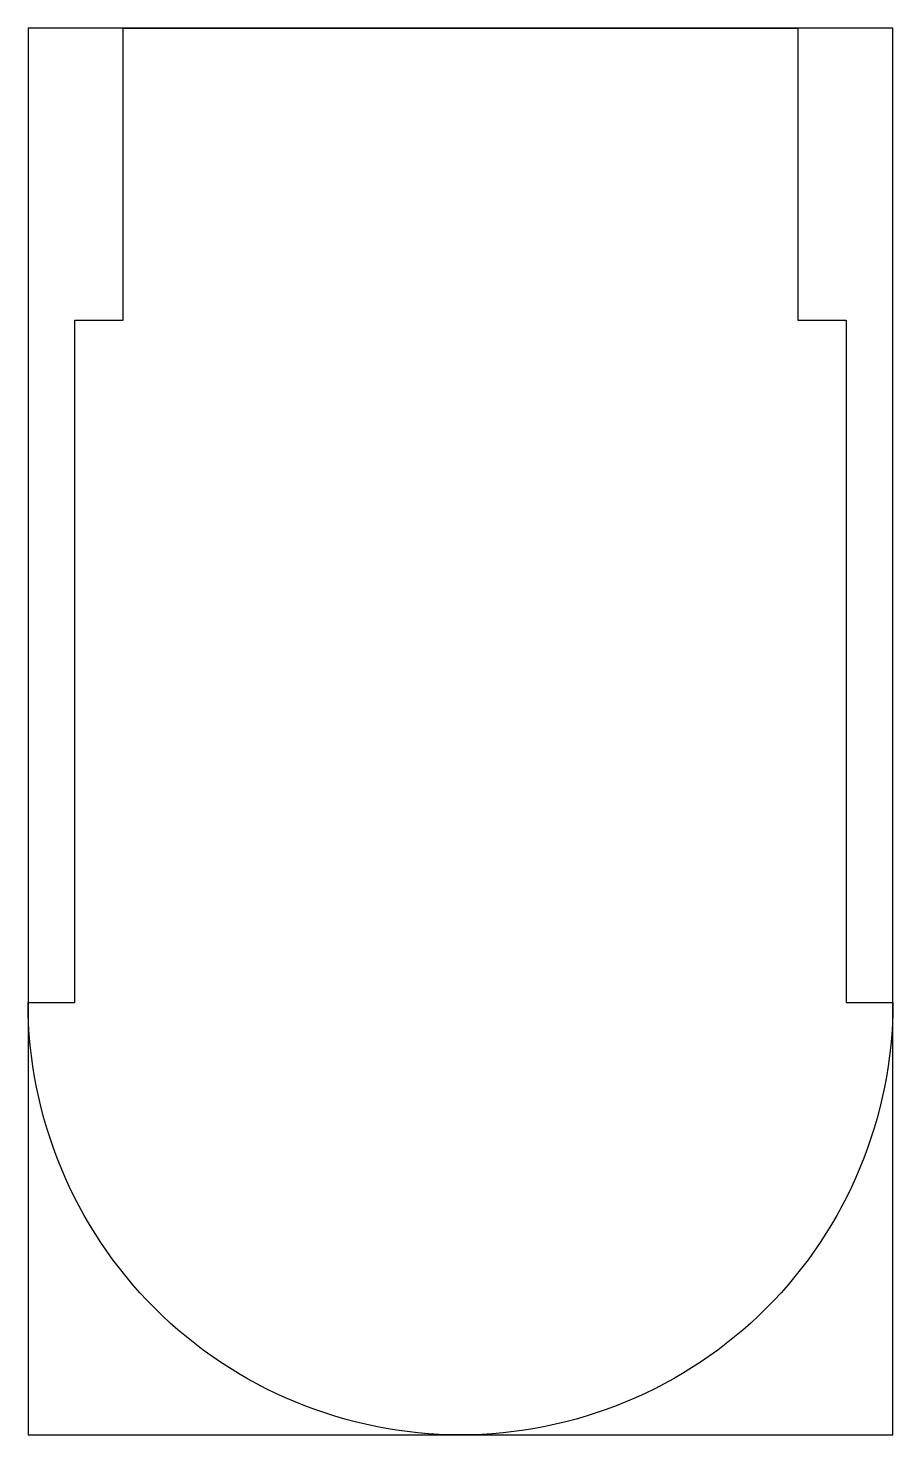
# Model space of a CAD drawing. Extents: x 0 to 296, y 0 to 482.
import ezdxf

# ---------------------------------------------------------------- set-up
doc = ezdxf.new("R2010")
doc.units = 0
doc.layers.add('OUTLINEZ16P5L', color=7, linetype='CONTINUOUS')
doc.layers.add('PART', color=7, linetype='CONTINUOUS')

msp = doc.modelspace()

# ---------------------------------------------------------------- linework, layer by layer
at = {"layer": 'OUTLINEZ16P5L'}
msp.add_lwpolyline([(32.5, 481.5), (263.5, 481.5), (263.5, 381.5), (280, 381.5), (280, 148), (296, 148, -0.414214), (148, 0, -0.414214), (0, 148), (16, 148), (16, 381.5), (32.5, 381.5)], format="xyb", close=True, dxfattribs=at)
at = {"layer": 'PART'}
msp.add_lwpolyline([(0, 0), (296, 0), (296, 481.5), (0, 481.5)], close=True, dxfattribs=at)

doc.saveas('drawing.dxf')
